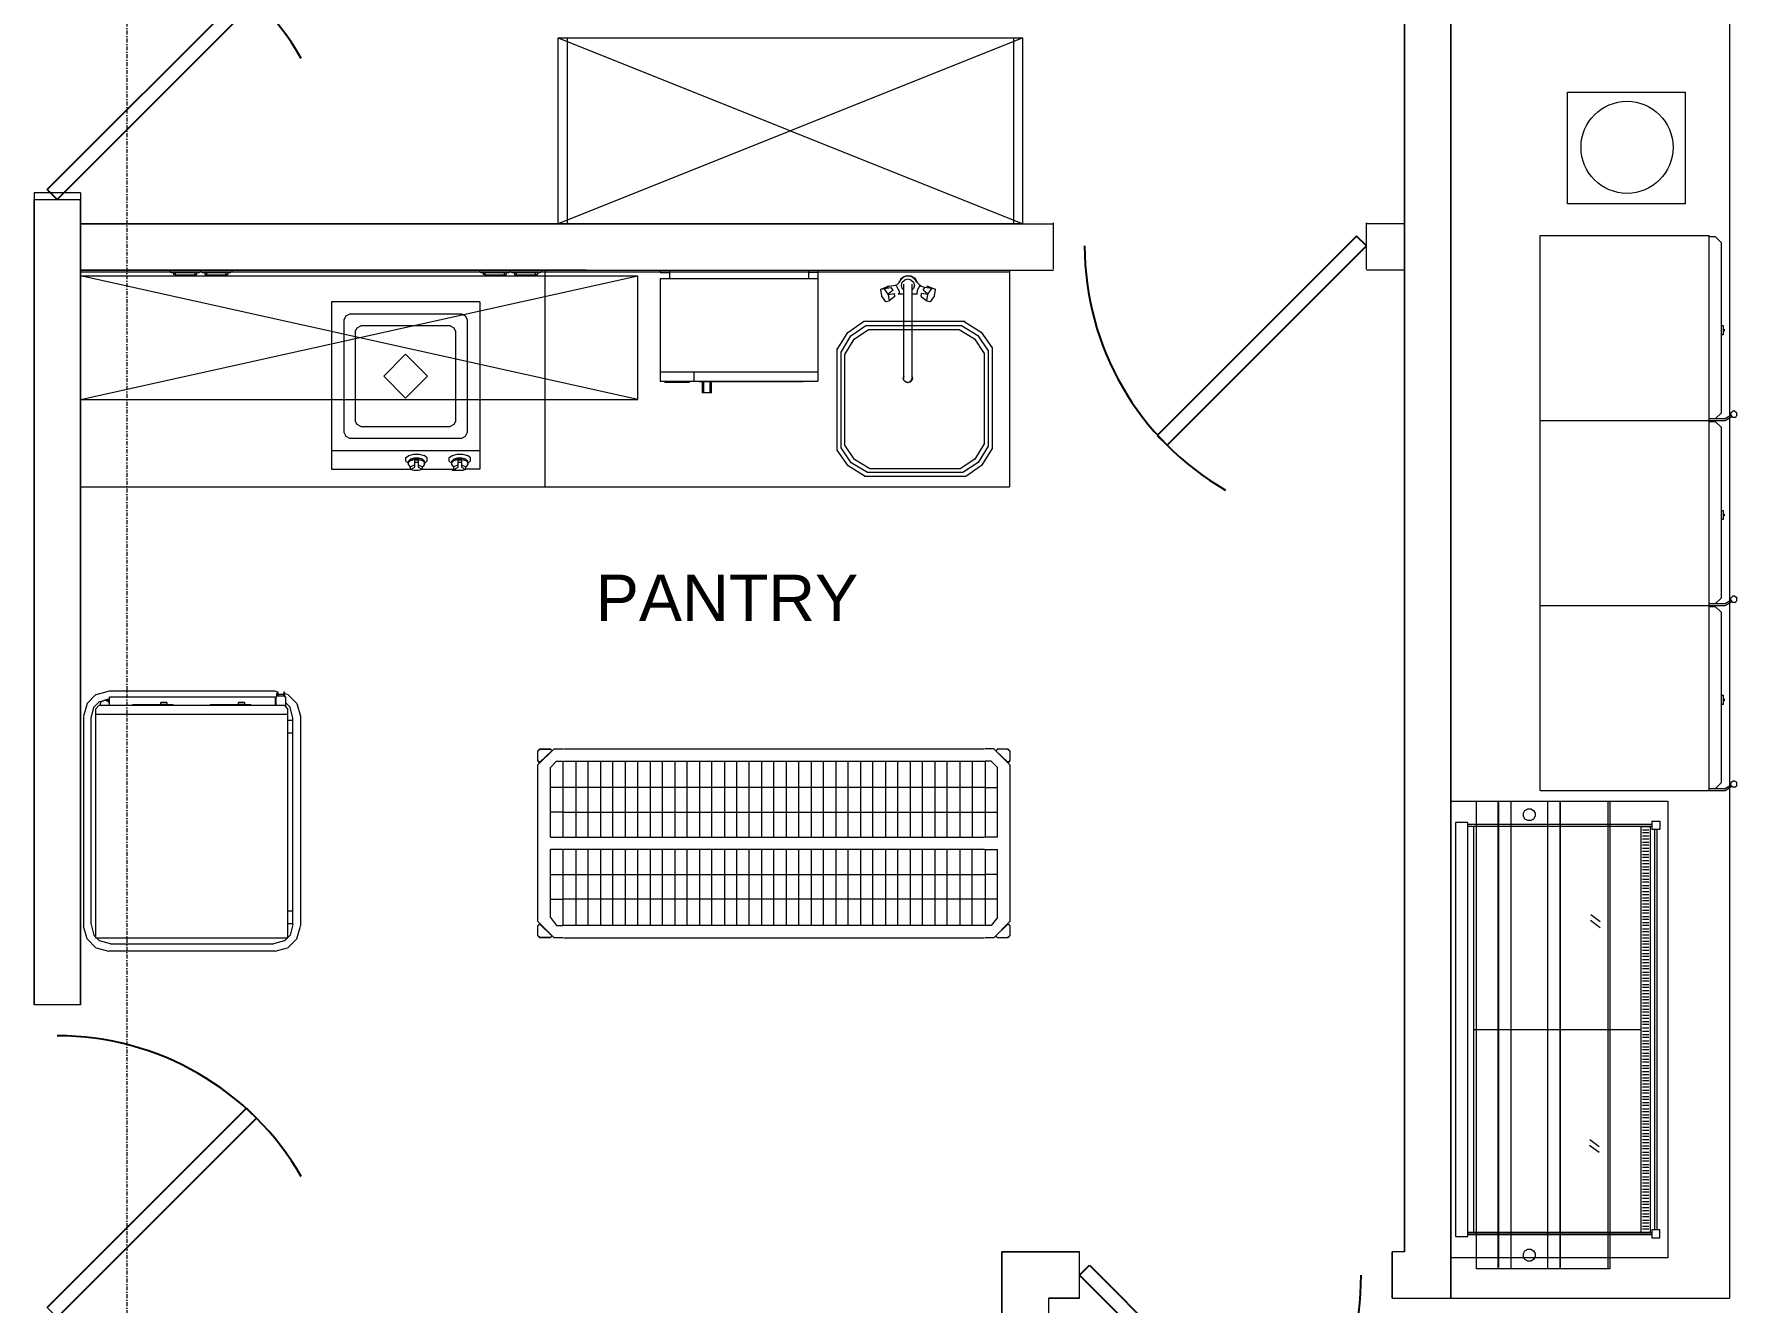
# Model space of a CAD drawing. Header units: millimetres. Extents: x -798 to 124478, y -405 to 121556.
# Drawn here: x 20378 to 25877, y 31794 to 35891 of the extents above; entities that cross this region are included whole.
import ezdxf

# ---------------------------------------------------------------- set-up
doc = ezdxf.new("R2010")
doc.units = ezdxf.units.MM
for name, pattern in [('AUSGEZOGEN', [0]), ('CENTER', [2, 1.25, -0.25, 0.25, -0.25]), ('Strichpunkt', [25.4, 12.7, -6.35, 0, -6.35])]:
    doc.linetypes.add(name, pattern=pattern)
for name, color, linetype, lineweight in [('A-AXES', 40, 'CENTER', 5), ('A-WALL-BRCK', 5, 'Continuous', 9), ('A-WALL-CONC', 4, 'Continuous', 13), ('TC-EQUIPMENT', 251, 'Continuous', 0)]:
    doc.layers.add(name, color=color, linetype=linetype, lineweight=lineweight)
doc.layers.add('K3-TEXT', color=174, linetype='AUSGEZOGEN')
doc.styles.get("Standard").update_dxf_attribs({"font": 'arial.ttf'})

# ---------------------------------------------------------------- blocks, each defined once
blk = doc.blocks.new('DOOR19')
blk.add_lwpolyline([(0, 0), (-0.7071, 0.7071), (-0.7425, 0.6718), (-0.0354, -0.0354)], close=True)
blk.add_arc((0, 0), 1, 120, 180)
blk = doc.blocks.new('оси 2')
at = {"layer": 'A-AXES', "linetype": 'Strichpunkt', "transparency": 33554687}
blk.add_line((2180096.7, -2332747.9), (2180096.7, -2402262.2), dxfattribs=at)

msp = doc.modelspace()

# ---------------------------------------------------------------- linework, layer by layer
at = {"linetype": 'AUSGEZOGEN'}
for p, q in [((20420.4, 35389.1), (21063.9, 36032.6)), ((21096.1, 36000.4), (20452.6, 35357)), ((20452.6, 35357), (20420.4, 35389.1)), ((24648.5, 35238.9), (24005, 34595.4)), ((24680.6, 35206.7), (24037.2, 34563.3)), ((24680.6, 35206.7), (24648.5, 35238.9)), ((24005, 34595.4), (24037.2, 34563.3)), ((20420.4, 31779.1), (21063.9, 32422.6)), ((21063.9, 32422.6), (21096.1, 32390.4)), ((21096.1, 32390.4), (20452.6, 31747)), ((23753.7, 31884.5), (23785.9, 31916.7)), ((23785.9, 31916.7), (24429.3, 31273.2)), ((24397.1, 31241.1), (23753.7, 31884.5))]:
    msp.add_line(p, q, dxfattribs=at)
for centre, start, end in [((20452.6, 35357), 30.0001, 90.0001), ((24680.6, 35206.7), 180, 240), ((20452.6, 31747), 30.0001, 90.0001), ((23753.7, 31884.5), 299.9998, 359.9998)]:
    msp.add_arc(centre, 910, start, end, dxfattribs=at)
at = {"layer": 'A-WALL-BRCK'}
for p, q in [((24953.7, 37428.6), (24953.7, 31809.5)), ((24953.7, 31809.5), (24953.7, 37428.6)), ((25853.7, 37428.6), (25853.7, 31809.5)), ((24803.7, 37278.6), (24803.7, 31959.5)), ((24803.7, 31959.5), (24803.7, 37278.6)), ((25853.7, 36428.6), (25853.7, 31809.5)), ((20377.6, 35378.6), (20377.6, 32757)), ((20527.6, 35378.6), (20527.6, 32757)), ((20377.6, 32757), (20377.6, 35357)), ((20377.6, 35357), (20527.6, 35357)), ((20527.6, 32757), (20527.6, 35357)), ((22160.6, 35278.6), (20527.6, 35278.6)), ((20527.6, 35278.6), (23670.6, 35278.6)), ((23670.6, 35131.7), (23670.6, 35281.7)), ((24680.6, 35131.7), (24680.6, 35281.7)), ((24803.7, 35278.6), (24680.6, 35278.6)), ((22160.6, 35128.6), (20527.6, 35128.6)), ((20527.6, 35128.6), (23670.6, 35128.6)), ((24803.7, 35128.6), (24680.6, 35128.6)), ((20527.6, 32757), (20377.6, 32757)), ((20527.6, 32757), (20377.6, 32757)), ((23753.7, 31959.5), (23503.7, 31959.5)), ((23503.7, 31959.5), (23503.7, 30809.5)), ((23503.7, 30707.9), (23503.7, 31959.5)), ((23503.7, 31959.5), (23753.7, 31959.5)), ((23753.7, 31809.5), (23753.7, 31959.5)), ((23753.7, 31809.5), (23753.7, 31959.5)), ((24803.7, 31959.5), (24763.7, 31959.5)), ((24763.7, 31809.5), (24763.7, 31959.5)), ((24803.7, 31959.5), (24763.7, 31959.5)), ((24763.7, 31959.5), (24763.7, 31809.5)), ((23753.7, 31809.5), (23653.7, 31809.5)), ((23653.7, 31809.5), (23653.7, 30809.5)), ((23653.7, 31809.5), (23653.7, 30718.4)), ((23653.7, 31809.5), (23753.7, 31809.5)), ((24763.7, 31809.5), (25853.7, 31809.5)), ((24763.7, 31809.5), (25853.7, 31809.5))]:
    msp.add_line(p, q, dxfattribs=at)
msp.add_lwpolyline([(20527.6, 35378.6), (20377.6, 35378.6)], dxfattribs=at)
at = {"layer": 'TC-EQUIPMENT'}
for p, q in [((22070.6, 35878.6), (23570.6, 35878.6)), ((22070.6, 35278.6), (22070.6, 35878.6)), ((23570.6, 35878.6), (22070.6, 35278.6)), ((22070.6, 35878.6), (23570.6, 35278.6)), ((22100.6, 35278.6), (22100.6, 35878.6)), ((23540.6, 35878.6), (23540.6, 35278.6)), ((23570.6, 35278.6), (23570.6, 35878.6)), ((25330.4, 35703.2), (25710.4, 35703.2)), ((25330.4, 35343.2), (25330.4, 35703.2)), ((25710.4, 35703.2), (25710.4, 35343.2)), ((25710.4, 35343.2), (25330.4, 35343.2)), ((23570.6, 35278.6), (22070.6, 35278.6)), ((25241.4, 33449.2), (25241.4, 35240.2)), ((25241.4, 35240.2), (25787.4, 35240.2)), ((25787.4, 33449.2), (25787.4, 35240.2)), ((25787.4, 35237.2), (25807.4, 35237.2)), ((25807.4, 35237.2), (25827.4, 35217.2)), ((25827.4, 34668.2), (25827.4, 35217.2)), ((20527.6, 34428.6), (20527.6, 35128.6)), ((20527.6, 35128.6), (23527.6, 35128.6)), ((20527.6, 35123.6), (23527.6, 35123.6)), ((20527.6, 35110.6), (22327.6, 35110.6)), ((22327.6, 34710.6), (20527.6, 35110.6)), ((20527.6, 34710.6), (22327.6, 35110.6)), ((20816.4, 35128.6), (20816.4, 35123.6)), ((20816.4, 35123.6), (20820.4, 35120.6)), ((20820.4, 35120.6), (20912.4, 35120.6)), ((20828.4, 35120.6), (20828.4, 35114.6)), ((20834.4, 35114.6), (20828.4, 35114.6)), ((20834.4, 35112.6), (20834.4, 35120.6)), ((20896.4, 35112.6), (20834.4, 35112.6)), ((20896.4, 35120.6), (20896.4, 35112.6)), ((20896.4, 35114.6), (20902.4, 35114.6)), ((20902.4, 35120.6), (20902.4, 35114.6)), ((20916.4, 35123.6), (20912.4, 35120.6)), ((20916.4, 35123.6), (20916.4, 35128.6)), ((20920.4, 35120.6), (20916.4, 35123.6)), ((20920.4, 35120.6), (21012.4, 35120.6)), ((20929.4, 35120.6), (20929.4, 35114.6)), ((20929.4, 35114.6), (20935.4, 35114.6)), ((20935.4, 35112.6), (20935.4, 35120.6)), ((20997.4, 35112.6), (20935.4, 35112.6)), ((20997.4, 35112.6), (20997.4, 35120.6)), ((20997.4, 35114.6), (21003.4, 35114.6)), ((21003.4, 35120.6), (21003.4, 35114.6)), ((21016.4, 35123.6), (21012.4, 35120.6)), ((21016.4, 35128.6), (21016.4, 35123.6)), ((21816.4, 35128.6), (21816.4, 35123.6)), ((21816.4, 35123.6), (21820.4, 35120.6)), ((21820.4, 35120.6), (21912.4, 35120.6)), ((21828.4, 35120.6), (21828.4, 35114.6)), ((21834.4, 35114.6), (21828.4, 35114.6)), ((21834.4, 35112.6), (21834.4, 35120.6)), ((21896.4, 35112.6), (21834.4, 35112.6)), ((21896.4, 35120.6), (21896.4, 35112.6)), ((21896.4, 35114.6), (21902.4, 35114.6)), ((21902.4, 35120.6), (21902.4, 35114.6)), ((21916.4, 35123.6), (21912.4, 35120.6)), ((21916.4, 35123.6), (21916.4, 35128.6)), ((21920.4, 35120.6), (21916.4, 35123.6)), ((21920.4, 35120.6), (22012.4, 35120.6)), ((21929.4, 35120.6), (21929.4, 35114.6)), ((21929.4, 35114.6), (21935.4, 35114.6)), ((21935.4, 35112.6), (21935.4, 35120.6)), ((21997.4, 35112.6), (21935.4, 35112.6)), ((21997.4, 35112.6), (21997.4, 35120.6)), ((21997.4, 35114.6), (22003.4, 35114.6)), ((22003.4, 35120.6), (22003.4, 35114.6)), ((22016.4, 35123.6), (22012.4, 35120.6)), ((22016.4, 35128.6), (22016.4, 35123.6)), ((22027.6, 35128.6), (22027.6, 34428.6)), ((22327.6, 34710.6), (22327.6, 35110.6)), ((22399.4, 35128.6), (22399.4, 35120.6)), ((22399.4, 35120.6), (22429.4, 35120.6)), ((22909.4, 35100.6), (22399.4, 35100.6)), ((22399.4, 35100.6), (22399.4, 34770.6)), ((22429.4, 35128.6), (22429.4, 35100.6)), ((22879.4, 35100.6), (22879.4, 35128.6)), ((22909.4, 35120.6), (22879.4, 35120.6)), ((22909.4, 35128.6), (22909.4, 34770.6)), ((23172.9, 35090.4), (23160.9, 35077.9)), ((23172.1, 35089.6), (23173.9, 35092.9)), ((23174.6, 35095.5), (23173.2, 35090.4)), ((23185.3, 35106.4), (23174.6, 35095.5)), ((23176.1, 35097.1), (23179.2, 35102.8)), ((23178.7, 35079.6), (23181.7, 35089.6)), ((23179.2, 35102.8), (23184.9, 35106)), ((23181.7, 35089.6), (23189.7, 35097.6)), ((23200, 35110.4), (23185.3, 35106.4)), ((23186.1, 35106.7), (23193.4, 35110.6)), ((23189.7, 35097.6), (23199.7, 35100.6)), ((23193.4, 35110.6), (23208.8, 35110.6)), ((23199.7, 35100.6), (23209.7, 35097.6)), ((23214.7, 35106.4), (23200, 35110.4)), ((23208.8, 35110.6), (23223, 35102.8)), ((23209.7, 35097.6), (23217.7, 35089.6)), ((23225.5, 35095.5), (23214.7, 35106.4)), ((23217.7, 35089.6), (23220.7, 35079.6)), ((23230.7, 35088.4), (23223, 35102.8)), ((23226.6, 35091.3), (23225.5, 35095.5)), ((23227.7, 35091.4), (23240.2, 35078.3)), ((23527.6, 35128.6), (23527.6, 34428.6)), ((23112.7, 35066.3), (23112.9, 35067.1)), ((23115.5, 35045.9), (23112.7, 35066.3)), ((23112.9, 35067.1), (23134.4, 35076)), ((23112.9, 35067.1), (23122.8, 35069.8)), ((23116, 35044.6), (23115.5, 35045.9)), ((23128.5, 35026.9), (23116, 35044.6)), ((23122.8, 35069.8), (23139.3, 35077.3)), ((23122.8, 35069.8), (23123.5, 35069.3)), ((23123.5, 35069.3), (23145.7, 35073)), ((23136.1, 35051.6), (23123.5, 35069.3)), ((23139.3, 35077.3), (23134.4, 35076)), ((23151.9, 35064.3), (23136.1, 35051.6)), ((23136.1, 35051.6), (23136.6, 35050.3)), ((23136.6, 35050.3), (23156.3, 35053.3)), ((23136.6, 35050.3), (23139.4, 35029.8)), ((23139.3, 35077.3), (23158.3, 35079.7)), ((23157.7, 35043.2), (23139.4, 35029.8)), ((23151.9, 35064.3), (23145.7, 35073)), ((23157.7, 35043.2), (23156.3, 35053.3)), ((23163.1, 35076.5), (23158.3, 35079.7)), ((23163.1, 35076.5), (23167.8, 35069.8)), ((23171.1, 35061.6), (23167.8, 35069.8)), ((23186.7, 35051.2), (23168.3, 35051.1)), ((23168.9, 35051.5), (23170, 35051.8)), ((23170.2, 35052.4), (23170, 35051.8)), ((23171.1, 35061.6), (23172.1, 35053.9)), ((23181.7, 35069.6), (23178.7, 35079.6)), ((23186.7, 35064.6), (23181.7, 35069.6)), ((23186.7, 34776.4), (23186.7, 35083.2)), ((23212.7, 35083.2), (23212.7, 34776.1)), ((23217.7, 35069.6), (23212.7, 35064.6)), ((23212.7, 35052.2), (23230.8, 35052.1)), ((23213.2, 35065.2), (23213.3, 35065.2)), ((23213.2, 35065.2), (23213.2, 35065.2)), ((23220.7, 35079.6), (23217.7, 35069.6)), ((23229.4, 35061.6), (23228.4, 35053.9)), ((23232.8, 35069.8), (23229.4, 35061.6)), ((23230.7, 35088.3), (23230.7, 35088.4)), ((23237.4, 35076.5), (23232.8, 35069.8)), ((23237.4, 35076.5), (23242.2, 35079.7)), ((23254.8, 35073), (23237.4, 35076.5)), ((23242.8, 35043.2), (23244.3, 35053.3)), ((23242.8, 35043.2), (23261.2, 35029.8)), ((23263.9, 35050.3), (23244.3, 35053.3)), ((23248.7, 35064.3), (23254.8, 35073)), ((23264.5, 35051.6), (23248.7, 35064.3)), ((23277, 35069.3), (23254.8, 35073)), ((23261.2, 35029.8), (23263.9, 35050.3)), ((23261.3, 35077.3), (23266.1, 35076)), ((23277.7, 35069.8), (23261.3, 35077.3)), ((23263.9, 35050.3), (23264.5, 35051.6)), ((23264.5, 35051.6), (23277, 35069.3)), ((23266.1, 35076), (23287.6, 35067.1)), ((23284.6, 35044.6), (23272, 35026.9)), ((23277, 35069.3), (23277.7, 35069.8)), ((23287.6, 35067.1), (23277.7, 35069.8)), ((23285.1, 35045.9), (23284.6, 35044.6)), ((23287.9, 35066.3), (23285.1, 35045.9)), ((23287.6, 35067.1), (23287.9, 35066.3)), ((21337.7, 35026.6), (21337.7, 34486.6)), ((21817.7, 35026.6), (21337.7, 35026.6)), ((21384.2, 34980.1), (21377.7, 34968.1)), ((21383.8, 34979.5), (21377.7, 34968.1)), ((21383.8, 34979.5), (21384.2, 34980.1)), ((21396.2, 34986.6), (21384.2, 34980.1)), ((21759.2, 34986.6), (21396.2, 34986.6)), ((21771.2, 34980.1), (21759.2, 34986.6)), ((21777.7, 34968.1), (21771.2, 34980.1)), ((21817.7, 35026.6), (21817.7, 34486.6)), ((23129.3, 35026.4), (23128.5, 35026.9)), ((23139.1, 35029), (23129.3, 35026.4)), ((23139.4, 35029.8), (23139.1, 35029)), ((23261.4, 35029), (23261.2, 35029.8)), ((23271.3, 35026.4), (23261.4, 35029)), ((23272, 35026.9), (23271.3, 35026.4)), ((21377.7, 34968.1), (21377.7, 34605.1)), ((21414.7, 34930.1), (21421.2, 34942.1)), ((21414.7, 34930.1), (21414.7, 34642.1)), ((21421.2, 34942.1), (21433.2, 34948.6)), ((21721.2, 34948.6), (21433.2, 34948.6)), ((21721.2, 34948.6), (21733.2, 34942.1)), ((21739.7, 34930.1), (21733.2, 34942.1)), ((21739.7, 34642.1), (21739.7, 34930.1)), ((21777.7, 34605.1), (21777.7, 34968.1)), ((22971.6, 34872.6), (23005.6, 34927.6)), ((23005.6, 34927.6), (23056.6, 34962.6)), ((23015.6, 34916.6), (23063.6, 34949.6)), ((23026.6, 34905.6), (23072.6, 34937.6)), ((23384.6, 34962.6), (23056.6, 34962.6)), ((23063.6, 34949.6), (23372.6, 34949.6)), ((23072.6, 34937.6), (23365.6, 34937.6)), ((23365.6, 34937.6), (23414.6, 34906.6)), ((23372.6, 34949.6), (23425.6, 34917.6)), ((23381.6, 34962.6), (23436.6, 34928.6)), ((23436.6, 34928.6), (23471.6, 34877.6)), ((25827.4, 34950.2), (25832.4, 34950.2)), ((25832.4, 34950.2), (25832.4, 34920.2)), ((25832.4, 34938.2), (25836.4, 34938.2)), ((25836.4, 34932.2), (25832.4, 34932.2)), ((25836.4, 34938.2), (25836.4, 34932.2)), ((22971.6, 34547.6), (22971.6, 34875.6)), ((22984.6, 34863.6), (23015.6, 34916.6)), ((22996.6, 34856.6), (23026.6, 34905.6)), ((23414.6, 34906.6), (23446.6, 34859.6)), ((23425.6, 34917.6), (23458.6, 34868.6)), ((23471.6, 34877.6), (23471.6, 34550.6)), ((25832.4, 34920.2), (25827.4, 34920.2)), ((21507, 34786.6), (21577.7, 34857.3)), ((21577.7, 34857.3), (21648.4, 34786.6)), ((22984.6, 34554.6), (22984.6, 34863.6)), ((22996.6, 34563.6), (22996.6, 34856.6)), ((23446.6, 34859.6), (23446.6, 34567.6)), ((23458.6, 34868.6), (23458.6, 34560.6)), ((21577.7, 34715.9), (21507, 34786.6)), ((21648.4, 34786.6), (21577.7, 34715.9)), ((22399.4, 34800.6), (22909.4, 34800.6)), ((22399.4, 34770.6), (22909.4, 34770.6)), ((22414.4, 34766.6), (22414.4, 34770.6)), ((22414.4, 34766.6), (22494.4, 34766.6)), ((22494.4, 34770.6), (22494.4, 34766.6)), ((22509.4, 34770.6), (22509.4, 34800.6)), ((22525.4, 34770.6), (22525.4, 34768.6)), ((22860.4, 34768.6), (22525.4, 34768.6)), ((22535.4, 34768.6), (22535.4, 34732.6)), ((22540.4, 34732.6), (22540.4, 34768.6)), ((22560.4, 34768.6), (22560.4, 34732.6)), ((22565.4, 34732.6), (22565.4, 34768.6)), ((22860.4, 34768.6), (22860.4, 34770.6)), ((23186.7, 34786.6), (23184.7, 34779.6)), ((23186.7, 34772.6), (23184.7, 34779.6)), ((23192.7, 34766.6), (23186.7, 34772.6)), ((23190.2, 34770.1), (23196.2, 34766.6)), ((23199.7, 34764.6), (23192.7, 34766.6)), ((23196.2, 34766.6), (23203.2, 34766.6)), ((23206.7, 34766.6), (23199.7, 34764.6)), ((23203.2, 34766.6), (23209.2, 34770.1)), ((23212.7, 34772.6), (23206.7, 34766.6)), ((23209.2, 34770.1), (23212.7, 34776.1)), ((23212.7, 34786.6), (23214.7, 34779.6)), ((23214.7, 34779.6), (23212.7, 34772.6)), ((20527.6, 34710.6), (22327.6, 34710.6)), ((22565.4, 34732.6), (22535.4, 34732.6)), ((25807.4, 34648.2), (25827.4, 34668.2)), ((25837.4, 34648.2), (25857.4, 34660.2)), ((25839.4, 34643.2), (25860.4, 34656.2)), ((25857.4, 34666.2), (25860.4, 34670.2)), ((25857.4, 34660.2), (25857.4, 34666.2)), ((25857.4, 34660.2), (25860.4, 34656.2)), ((25860.4, 34670.2), (25864.4, 34673.2)), ((25864.4, 34653.2), (25860.4, 34656.2)), ((25870.4, 34673.2), (25864.4, 34673.2)), ((25870.4, 34653.2), (25864.4, 34653.2)), ((25870.4, 34673.2), (25874.4, 34670.2)), ((25870.4, 34653.2), (25874.4, 34656.2)), ((25874.4, 34670.2), (25877.4, 34666.2)), ((25877.4, 34660.2), (25874.4, 34656.2)), ((25877.4, 34660.2), (25877.4, 34666.2)), ((21377.7, 34605.1), (21384.2, 34593.1)), ((21421.2, 34630.1), (21414.7, 34642.1)), ((21433.2, 34623.6), (21421.2, 34630.1)), ((21433.2, 34623.6), (21721.2, 34623.6)), ((21733.2, 34630.1), (21721.2, 34623.6)), ((21739.7, 34642.1), (21733.2, 34630.1)), ((21771.2, 34593.1), (21777.7, 34605.1)), ((25241.4, 34643.2), (25839.4, 34643.2)), ((25837.4, 34648.2), (25787.4, 34648.2)), ((25787.4, 34640.2), (25807.4, 34640.2)), ((25807.4, 34640.2), (25827.4, 34620.2)), ((25827.4, 34071.2), (25827.4, 34620.2)), ((21337.7, 34546.6), (21817.7, 34546.6)), ((21384.2, 34593.1), (21396.2, 34586.6)), ((21396.2, 34586.6), (21759.2, 34586.6)), ((21759.2, 34586.6), (21771.2, 34593.1)), ((21759.2, 34586.6), (21770.5, 34592.8)), ((21771.2, 34593.1), (21770.5, 34592.8)), ((23006.6, 34496.6), (22971.6, 34547.6)), ((23016.6, 34506.6), (22984.6, 34554.6)), ((23027.6, 34517.6), (22996.6, 34563.6)), ((23446.6, 34567.6), (23415.6, 34518.6)), ((23458.6, 34560.6), (23426.6, 34507.6)), ((23471.6, 34552.6), (23437.6, 34497.6)), ((21337.7, 34486.6), (21593.7, 34486.6)), ((21457.7, 34485.6), (21457.7, 34486.6)), ((21593.7, 34485.6), (21457.7, 34485.6)), ((21517.7, 34484.6), (21517.7, 34485.6)), ((21595.7, 34484.6), (21517.7, 34484.6)), ((21577.7, 34522.3), (21587.7, 34530.1)), ((21577.7, 34522.3), (21577.7, 34512.6)), ((21577.7, 34512.6), (21586.7, 34504.7)), ((21586.7, 34512), (21593.7, 34518.1)), ((21593.7, 34517.1), (21586.7, 34511)), ((21586.7, 34507.7), (21593.7, 34513.8)), ((21586.7, 34500.8), (21586.7, 34512)), ((21593.7, 34493.7), (21586.7, 34500.8)), ((21587.7, 34530.1), (21603.7, 34534.4)), ((21605.7, 34521.6), (21593.7, 34518.1)), ((21605.7, 34520.5), (21593.7, 34517.1)), ((21593.7, 34513.8), (21605.7, 34517.4)), ((21607.7, 34500.6), (21593.7, 34493.7)), ((21593.7, 34485.2), (21593.7, 34493.7)), ((21593.7, 34485.2), (21607.7, 34492.1)), ((21605.7, 34481.8), (21593.7, 34485.2)), ((21603.7, 34534.4), (21621.7, 34534.4)), ((21619.7, 34521.6), (21605.7, 34521.6)), ((21619.7, 34520.5), (21605.7, 34520.5)), ((21605.7, 34517.4), (21619.7, 34517.4)), ((21607.7, 34516.4), (21617.7, 34516.4)), ((21607.7, 34492.1), (21607.7, 34516.4)), ((21617.7, 34507.9), (21607.7, 34507.9)), ((21617.7, 34516.4), (21617.7, 34492.1)), ((21617.7, 34500.6), (21631.7, 34493.7)), ((21617.7, 34492.1), (21631.7, 34485.2)), ((21631.7, 34518.1), (21619.7, 34521.6)), ((21631.7, 34517.1), (21619.7, 34520.5)), ((21619.7, 34517.4), (21631.7, 34513.8)), ((21631.7, 34485.2), (21619.7, 34481.8)), ((21621.7, 34534.4), (21637.7, 34530.1)), ((21637.7, 34484.6), (21629.6, 34484.6)), ((21638.7, 34512), (21631.7, 34518.1)), ((21631.7, 34517.1), (21638.7, 34511)), ((21638.7, 34507.7), (21631.7, 34513.8)), ((21638.7, 34500.8), (21631.7, 34493.7)), ((21631.7, 34485.2), (21631.7, 34493.7)), ((21631.7, 34486.6), (21733.7, 34486.6)), ((21697.7, 34485.6), (21631.7, 34485.6)), ((21647.7, 34522.3), (21637.7, 34530.1)), ((21637.7, 34485.6), (21637.7, 34484.6)), ((21638.7, 34504.7), (21647.7, 34512.6)), ((21638.7, 34500.8), (21638.7, 34512)), ((21647.7, 34512.6), (21647.7, 34522.3)), ((21697.7, 34486.6), (21697.7, 34485.6)), ((21717.7, 34522.3), (21727.7, 34530.1)), ((21717.7, 34522.3), (21717.7, 34512.6)), ((21717.7, 34512.6), (21726.7, 34504.7)), ((21726.7, 34512), (21733.7, 34518.1)), ((21726.7, 34511), (21733.7, 34517.1)), ((21726.7, 34507.7), (21733.7, 34513.8)), ((21726.7, 34500.8), (21726.7, 34512)), ((21733.7, 34493.7), (21726.7, 34500.8)), ((21727.7, 34530.1), (21743.7, 34534.4)), ((21729.2, 34481.6), (21729.2, 34486.6)), ((21745.7, 34521.6), (21733.7, 34518.1)), ((21745.7, 34520.5), (21733.7, 34517.1)), ((21733.7, 34513.8), (21745.7, 34517.4)), ((21747.7, 34500.6), (21733.7, 34493.7)), ((21733.7, 34485.2), (21733.7, 34493.7)), ((21733.7, 34485.2), (21747.7, 34492.1)), ((21745.7, 34481.8), (21733.7, 34485.2)), ((21743.7, 34534.4), (21761.7, 34534.4)), ((21759.7, 34521.6), (21745.7, 34521.6)), ((21759.7, 34520.5), (21745.7, 34520.5)), ((21745.7, 34517.4), (21759.7, 34517.4)), ((21747.7, 34516.4), (21757.7, 34516.4)), ((21747.7, 34492.1), (21747.7, 34516.4)), ((21757.7, 34507.9), (21747.7, 34507.9)), ((21757.7, 34516.4), (21757.7, 34492.1)), ((21757.7, 34500.6), (21771.7, 34493.7)), ((21757.7, 34492.1), (21771.7, 34485.2)), ((21771.7, 34518.1), (21759.7, 34521.6)), ((21771.7, 34517.1), (21759.7, 34520.5)), ((21759.7, 34517.4), (21771.7, 34513.8)), ((21771.7, 34485.2), (21759.7, 34481.8)), ((21761.7, 34534.4), (21777.7, 34530.1)), ((21778.7, 34512), (21771.7, 34518.1)), ((21771.7, 34517.1), (21778.7, 34511)), ((21778.7, 34507.7), (21771.7, 34513.8)), ((21778.7, 34500.8), (21771.7, 34493.7)), ((21771.7, 34485.2), (21771.7, 34493.7)), ((21817.7, 34486.6), (21771.7, 34486.6)), ((21787.7, 34522.3), (21777.7, 34530.1)), ((21778.7, 34504.7), (21787.7, 34512.6)), ((21778.7, 34500.8), (21778.7, 34512)), ((21787.7, 34512.6), (21787.7, 34522.3)), ((23061.6, 34462.6), (23006.6, 34496.6)), ((23069.6, 34475.6), (23016.6, 34506.6)), ((23076.6, 34487.6), (23027.6, 34517.6)), ((23368.6, 34487.6), (23076.6, 34487.6)), ((23415.6, 34518.6), (23368.6, 34487.6)), ((23426.6, 34507.6), (23377.6, 34475.6)), ((23437.6, 34497.6), (23386.6, 34462.6)), ((21619.7, 34481.8), (21605.7, 34481.8)), ((21764.6, 34481.6), (21729.2, 34481.6)), ((21759.7, 34481.8), (21745.7, 34481.8)), ((21746.9, 34481.6), (21746.9, 34481.8)), ((21764.6, 34483.2), (21764.6, 34481.6)), ((23386.6, 34462.6), (23058.6, 34462.6)), ((23377.6, 34475.6), (23069.6, 34475.6)), ((20527.6, 34428.6), (23527.6, 34428.6)), ((25827.4, 34353.2), (25832.4, 34353.2)), ((25832.4, 34323.2), (25827.4, 34323.2)), ((25832.4, 34353.2), (25832.4, 34323.2)), ((25832.4, 34341.2), (25836.4, 34341.2)), ((25836.4, 34335.2), (25832.4, 34335.2)), ((25836.4, 34341.2), (25836.4, 34335.2)), ((25241.4, 34046.2), (25839.4, 34046.2)), ((25837.4, 34051.2), (25787.4, 34051.2)), ((25807.4, 34051.2), (25827.4, 34071.2)), ((25837.4, 34051.2), (25857.4, 34063.2)), ((25839.4, 34046.2), (25860.4, 34059.2)), ((25857.4, 34069.2), (25860.4, 34073.2)), ((25857.4, 34063.2), (25857.4, 34069.2)), ((25857.4, 34063.2), (25860.4, 34059.2)), ((25860.4, 34073.2), (25864.4, 34076.2)), ((25864.4, 34056.2), (25860.4, 34059.2)), ((25870.4, 34076.2), (25864.4, 34076.2)), ((25870.4, 34056.2), (25864.4, 34056.2)), ((25870.4, 34076.2), (25874.4, 34073.2)), ((25870.4, 34056.2), (25874.4, 34059.2)), ((25874.4, 34073.2), (25877.4, 34069.2)), ((25877.4, 34063.2), (25874.4, 34059.2)), ((25877.4, 34063.2), (25877.4, 34069.2)), ((25787.4, 34043.2), (25807.4, 34043.2)), ((25807.4, 34043.2), (25827.4, 34023.2)), ((25827.4, 33474.2), (25827.4, 34023.2)), ((20578.6, 33758.6), (20618.4, 33769.3)), ((21156.6, 33769.6), (20618.6, 33769.6)), ((21156.8, 33769.3), (21164.1, 33767.4)), ((20548.6, 33729.6), (20537.6, 33688.6)), ((20577.6, 33758.6), (20548.6, 33729.6)), ((20561.6, 33682.6), (20570.6, 33717.6)), ((20570.6, 33717.6), (20588.6, 33735.6)), ((20576.6, 33711.9), (20587.6, 33724.6)), ((20587.6, 33724.6), (21186.6, 33724.6)), ((20589.4, 33735.8), (20601.9, 33739.2)), ((20591.6, 33728.6), (20595.6, 33735.6)), ((20591.6, 33728.6), (20591.6, 33724.6)), ((20595.6, 33735.6), (20602.6, 33739.6)), ((20621.6, 33739.6), (20602.6, 33739.6)), ((20621.6, 33744.6), (20603.4, 33739.6)), ((20610.6, 33739.6), (20617.6, 33735.6)), ((20621.6, 33728.6), (20617.6, 33735.6)), ((20621.6, 33724.6), (20621.6, 33749.6)), ((21157.6, 33749.6), (20621.6, 33749.6)), ((20696.6, 33726.6), (20826.6, 33726.6)), ((20696.6, 33724.6), (20696.6, 33726.6)), ((20806.6, 33732.6), (20786.6, 33732.6)), ((20786.6, 33727.6), (20786.6, 33732.6)), ((20786.6, 33727.6), (20806.6, 33727.6)), ((20806.6, 33732.6), (20806.6, 33727.6)), ((20826.6, 33724.6), (20826.6, 33726.6)), ((20947.6, 33726.6), (21077.6, 33726.6)), ((20947.6, 33724.6), (20947.6, 33726.6)), ((21057.6, 33732.6), (21037.6, 33732.6)), ((21037.6, 33727.6), (21037.6, 33732.6)), ((21037.6, 33727.6), (21057.6, 33727.6)), ((21057.6, 33732.6), (21057.6, 33727.6)), ((21077.6, 33724.6), (21077.6, 33726.6)), ((21157.6, 33724.6), (21157.6, 33749.6)), ((21159.6, 33742.9), (21157.6, 33743.5)), ((21159.6, 33724.6), (21159.6, 33751.6)), ((21161.6, 33751.6), (21159.6, 33751.6)), ((21164.5, 33768.1), (21161.6, 33761.8)), ((21161.6, 33750.3), (21161.6, 33761.8)), ((21161.6, 33751.8), (21164.6, 33758.4)), ((21165.6, 33758.3), (21164.5, 33768.4)), ((21165.1, 33754.5), (21164.6, 33758.5)), ((21165.5, 33753.1), (21165.1, 33754.5)), ((21165.5, 33753.1), (21165.6, 33758.3)), ((21183.7, 33753.1), (21165.5, 33753.1)), ((21183.6, 33758.3), (21165.6, 33758.3)), ((21184.7, 33768.4), (21183.6, 33758.3)), ((21183.6, 33758.3), (21183.7, 33753.1)), ((21184.1, 33754.5), (21183.7, 33753.1)), ((21184.6, 33758.4), (21184.1, 33754.5)), ((21184.6, 33758.4), (21187.6, 33751.8)), ((21184.7, 33768.1), (21187.6, 33761.8)), ((21186.6, 33724.6), (21197.6, 33710.7)), ((21187.6, 33750.3), (21187.6, 33761.8)), ((21196.6, 33758.6), (21187.6, 33761.1)), ((21189.6, 33751.6), (21187.6, 33751.6)), ((21189.6, 33751.6), (21189.6, 33720.8)), ((21204.6, 33717.6), (21189.6, 33732.6)), ((21197.6, 33758.6), (21226.6, 33729.6)), ((21213.6, 33682.6), (21204.6, 33717.6)), ((21226.6, 33729.6), (21237.6, 33688.6)), ((25827.4, 33756.2), (25832.4, 33756.2)), ((25832.4, 33726.2), (25827.4, 33726.2)), ((25832.4, 33756.2), (25832.4, 33726.2)), ((25832.4, 33744.2), (25836.4, 33744.2)), ((25836.4, 33738.2), (25832.4, 33738.2)), ((25836.4, 33744.2), (25836.4, 33738.2)), ((20537.6, 33687.6), (20537.6, 33011.6)), ((20561.6, 33017.6), (20561.6, 33681.6)), ((20576.6, 32971.6), (20576.6, 33711.9)), ((21197.6, 33694.6), (20576.6, 33694.6)), ((21197.6, 32971.6), (21197.6, 33710.7)), ((21213.6, 33674.6), (21197.6, 33674.6)), ((21213.6, 33017.6), (21213.6, 33681.6)), ((21237.6, 33687.6), (21237.6, 33011.6)), ((21197.6, 33634.6), (21213.6, 33634.6)), ((22005.1, 33577.2), (22011.1, 33583.2)), ((22005.1, 33532), (22057.1, 33583.2)), ((22005.1, 33576.7), (22011.1, 33582.7)), ((22005.1, 33544.7), (22005.1, 33576.7)), ((22011.1, 33583.2), (22045.1, 33583.2)), ((22011.1, 33582.7), (22045.1, 33582.7)), ((22050.1, 33576.7), (22011.1, 33539.7)), ((22045.1, 33583.2), (22046.1, 33581.7)), ((22045.1, 33582.7), (22050.1, 33577.7)), ((22050.1, 33577.7), (22050.1, 33576.7)), ((22057.1, 33583.2), (22085.1, 33583.2)), ((22087.1, 33583.2), (23447.1, 33583.2)), ((23477.1, 33583.2), (23449.1, 33583.2)), ((23477.1, 33583.2), (23529.1, 33532)), ((23484.1, 33577.7), (23489.1, 33582.7)), ((23484.1, 33576.7), (23484.1, 33577.7)), ((23484.1, 33576.7), (23523.1, 33539.7)), ((23488.1, 33581.7), (23489.1, 33583.2)), ((23489.1, 33583.2), (23523.1, 33583.2)), ((23523.1, 33582.7), (23489.1, 33582.7)), ((23523.1, 33583.2), (23529.1, 33577.2)), ((23523.1, 33582.7), (23529.1, 33576.7)), ((23529.1, 33576.7), (23529.1, 33544.7)), ((22010.1, 33539.7), (22005.1, 33544.7)), ((22005.1, 33025.3), (22005.1, 33532)), ((22009.1, 33539.2), (22006.1, 33543.7)), ((22009.1, 33539.2), (22011.1, 33539.2)), ((22010.1, 33539.7), (22011.1, 33539.7)), ((22020.8, 33548.9), (22011.1, 33539.2)), ((22045.1, 33523), (22065.1, 33543)), ((22045.1, 33298.2), (22045.1, 33523)), ((22065.1, 33543), (22085.1, 33543)), ((22085.1, 33543), (22085.1, 33298.2)), ((22087.1, 33543), (23447.1, 33543)), ((22127.1, 33543), (22127.1, 33298.2)), ((22167.1, 33298.2), (22167.1, 33543)), ((22207.1, 33543), (22207.1, 33298.2)), ((22247.1, 33298.2), (22247.1, 33543)), ((22287.1, 33543), (22287.1, 33298.2)), ((22327.1, 33298.2), (22327.1, 33543)), ((22367.1, 33543), (22367.1, 33298.2)), ((22407.1, 33298.2), (22407.1, 33543)), ((22447.1, 33543), (22447.1, 33298.2)), ((22487.1, 33298.2), (22487.1, 33543)), ((22527.1, 33543), (22527.1, 33298.2)), ((22567.1, 33298.2), (22567.1, 33543)), ((22607.1, 33543), (22607.1, 33298.2)), ((22647.1, 33298.2), (22647.1, 33543)), ((22687.1, 33298.2), (22687.1, 33543)), ((22727.1, 33543), (22727.1, 33298.2)), ((22767.1, 33298.2), (22767.1, 33543)), ((22807.1, 33543), (22807.1, 33298.2)), ((22847.1, 33298.2), (22847.1, 33543)), ((22887.1, 33543), (22887.1, 33298.2)), ((22927.1, 33298.2), (22927.1, 33543)), ((22967.1, 33543), (22967.1, 33298.2)), ((23007.1, 33298.2), (23007.1, 33543)), ((23047.1, 33543), (23047.1, 33298.2)), ((23087.1, 33298.2), (23087.1, 33543)), ((23127.1, 33543), (23127.1, 33298.2)), ((23167.1, 33298.2), (23167.1, 33543)), ((23207.1, 33543), (23207.1, 33298.2)), ((23247.1, 33298.2), (23247.1, 33543)), ((23287.1, 33543), (23287.1, 33298.2)), ((23327.1, 33298.2), (23327.1, 33543)), ((23367.1, 33543), (23367.1, 33298.2)), ((23407.1, 33543), (23407.1, 33298.2)), ((23449.1, 33543), (23449.1, 33298.2)), ((23469.1, 33543), (23449.1, 33543)), ((23489.1, 33523), (23469.1, 33543)), ((23489.1, 33298.2), (23489.1, 33523)), ((23523.1, 33539.2), (23513.3, 33548.9)), ((23524.1, 33539.7), (23523.1, 33539.7)), ((23525.1, 33539.2), (23523.1, 33539.2)), ((23529.1, 33544.7), (23524.1, 33539.7)), ((23528.1, 33543.7), (23525.1, 33539.2)), ((23529.1, 33532), (23529.1, 33025.3)), ((22085.1, 33458.8), (22045.1, 33458.8)), ((23447.1, 33458.8), (22087.1, 33458.8)), ((23449.1, 33458.8), (23489.1, 33458.8)), ((25241.4, 33449.2), (25839.4, 33449.2)), ((25837.4, 33454.2), (25787.4, 33454.2)), ((25807.4, 33454.2), (25827.4, 33474.2)), ((25837.4, 33454.2), (25857.4, 33466.2)), ((25839.4, 33449.2), (25860.4, 33462.2)), ((25857.4, 33472.2), (25860.4, 33476.2)), ((25857.4, 33466.2), (25857.4, 33472.2)), ((25857.4, 33466.2), (25860.4, 33462.2)), ((25860.4, 33476.2), (25864.4, 33479.2)), ((25864.4, 33459.2), (25860.4, 33462.2)), ((25870.4, 33479.2), (25864.4, 33479.2)), ((25870.4, 33459.2), (25864.4, 33459.2)), ((25870.4, 33479.2), (25874.4, 33476.2)), ((25870.4, 33459.2), (25874.4, 33462.2)), ((25874.4, 33476.2), (25877.4, 33472.2)), ((25877.4, 33466.2), (25874.4, 33462.2)), ((25877.4, 33466.2), (25877.4, 33472.2)), ((24953.7, 31939.5), (24953.7, 33414.5)), ((24953.7, 33414.5), (25653.7, 33414.5)), ((25036.7, 31904.5), (25036.7, 33414.5)), ((25106.7, 31904.5), (25106.7, 33414.5)), ((25107, 33409.5), (25107, 31909.5)), ((25146.7, 33414.5), (25146.7, 31904.5)), ((25187.7, 33375.5), (25192.6, 33384.6)), ((25192.6, 33384.6), (25201.7, 33389.5)), ((25201.7, 33389.5), (25211.6, 33389.5)), ((25211.6, 33389.5), (25220.7, 33384.6)), ((25220.7, 33384.6), (25225.7, 33375.5)), ((25266.7, 31904.5), (25266.7, 33414.5)), ((25306.3, 33409.5), (25306.3, 31909.5)), ((25306.7, 31904.5), (25306.7, 33414.5)), ((25461.2, 31904.5), (25461.2, 33414.5)), ((25466.7, 33414.5), (25466.7, 31904.5)), ((25653.7, 33414.5), (25653.7, 31939.5)), ((22085.1, 33378.5), (22045.1, 33378.5)), ((22087.1, 33378.5), (23447.1, 33378.5)), ((23449.1, 33378.5), (23489.1, 33378.5)), ((24968.7, 33345.5), (24968.7, 32008.5)), ((25008.7, 33345.5), (24968.7, 33345.5)), ((25008.7, 32008.5), (25008.7, 33345.5)), ((25602.7, 33339.5), (25008.7, 33339.5)), ((25008.7, 33333.5), (25602.7, 33333.5)), ((25598.7, 33332), (25008.7, 33332)), ((25026.7, 33332), (25026.7, 32022)), ((25187.7, 33365.6), (25187.7, 33375.5)), ((25192.6, 33356.5), (25187.7, 33365.6)), ((25201.7, 33351.5), (25192.6, 33356.5)), ((25211.6, 33351.5), (25201.7, 33351.5)), ((25220.7, 33356.5), (25211.6, 33351.5)), ((25225.7, 33365.6), (25220.7, 33356.5)), ((25225.7, 33375.5), (25225.7, 33365.6)), ((25566.7, 33332), (25566.7, 32022)), ((25597.7, 33331.5), (25567.7, 33331.5)), ((25567.7, 32022.5), (25567.7, 33331.5)), ((25597.7, 32022.5), (25597.7, 33331.5)), ((25598.7, 32022), (25598.7, 33332)), ((25602.7, 33349.5), (25602.7, 33323.5)), ((25602.7, 33349.5), (25628.7, 33349.5)), ((25628.7, 33349.5), (25628.7, 33323.5)), ((22045.1, 33298.2), (22085.1, 33298.2)), ((22087.1, 33298.2), (23447.1, 33298.2)), ((23489.1, 33298.2), (23449.1, 33298.2)), ((25572.7, 33322), (25592.7, 33322)), ((25592.7, 33312.1), (25572.7, 33312.1)), ((25572.7, 33302), (25592.7, 33302)), ((25592.7, 33292), (25572.7, 33292)), ((25572.7, 33282.1), (25592.7, 33282.1)), ((25602.7, 33323.5), (25628.7, 33323.5)), ((25612.7, 32030.5), (25612.7, 33323.5)), ((25618.7, 33323.5), (25618.7, 32030.5)), ((22085.1, 33258.1), (22045.1, 33258.1)), ((22045.1, 33038.4), (22045.1, 33258.1)), ((22085.1, 33258.1), (22085.1, 33013.3)), ((23447.1, 33258.1), (22087.1, 33258.1)), ((22127.1, 33258.1), (22127.1, 33013.3)), ((22167.1, 33013.3), (22167.1, 33258.1)), ((22207.1, 33258.1), (22207.1, 33013.3)), ((22247.1, 33013.3), (22247.1, 33258.1)), ((22287.1, 33258.1), (22287.1, 33013.3)), ((22327.1, 33013.3), (22327.1, 33258.1)), ((22367.1, 33258.1), (22367.1, 33013.3)), ((22407.1, 33013.3), (22407.1, 33258.1)), ((22447.1, 33258.1), (22447.1, 33013.3)), ((22487.1, 33013.3), (22487.1, 33258.1)), ((22527.1, 33258.1), (22527.1, 33013.3)), ((22567.1, 33013.3), (22567.1, 33258.1)), ((22607.1, 33258.1), (22607.1, 33013.3)), ((22647.1, 33013.3), (22647.1, 33258.1)), ((22687.1, 33013.3), (22687.1, 33258.1)), ((22727.1, 33258.1), (22727.1, 33013.3)), ((22767.1, 33013.3), (22767.1, 33258.1)), ((22807.1, 33258.1), (22807.1, 33013.3)), ((22847.1, 33013.3), (22847.1, 33258.1)), ((22887.1, 33258.1), (22887.1, 33013.3)), ((22927.1, 33013.3), (22927.1, 33258.1)), ((22967.1, 33258.1), (22967.1, 33013.3)), ((23007.1, 33013.3), (23007.1, 33258.1)), ((23047.1, 33258.1), (23047.1, 33013.3)), ((23087.1, 33013.3), (23087.1, 33258.1)), ((23127.1, 33258.1), (23127.1, 33013.3)), ((23167.1, 33013.3), (23167.1, 33258.1)), ((23207.1, 33258.1), (23207.1, 33013.3)), ((23247.1, 33013.3), (23247.1, 33258.1)), ((23287.1, 33258.1), (23287.1, 33013.3)), ((23327.1, 33013.3), (23327.1, 33258.1)), ((23367.1, 33258.1), (23367.1, 33013.3)), ((23407.1, 33013.3), (23407.1, 33258.1)), ((23449.1, 33258.1), (23489.1, 33258.1)), ((23449.1, 33258.1), (23449.1, 33013.3)), ((23489.1, 33038.4), (23489.1, 33258.1)), ((25592.7, 33272.1), (25572.7, 33272.1)), ((25572.7, 33262.1), (25592.7, 33262.1)), ((25592.7, 33252.1), (25572.7, 33252.1)), ((25572.7, 33242.1), (25592.7, 33242.1)), ((25592.7, 33232.2), (25572.7, 33232.2)), ((25572.7, 33222.2), (25592.7, 33222.2)), ((22045.1, 33177.8), (22085.1, 33177.8)), ((22087.1, 33177.8), (23447.1, 33177.8)), ((23489.1, 33177.8), (23449.1, 33177.8)), ((25592.7, 33212.2), (25572.7, 33212.2)), ((25572.7, 33202.2), (25592.7, 33202.2)), ((25592.7, 33192.2), (25572.7, 33192.2)), ((25572.7, 33182.2), (25592.7, 33182.2)), ((25592.7, 33172.2), (25572.7, 33172.2)), ((25572.7, 33162.3), (25592.7, 33162.3)), ((25592.7, 33152.3), (25572.7, 33152.3)), ((25572.7, 33142.3), (25592.7, 33142.3)), ((25592.7, 33132.3), (25572.7, 33132.3)), ((25572.7, 33122.3), (25592.7, 33122.3)), ((25592.7, 33112.3), (25572.7, 33112.3)), ((21213.6, 33059.6), (21197.6, 33059.6)), ((22045.1, 33097.6), (22085.1, 33097.6)), ((23447.1, 33097.6), (22087.1, 33097.6)), ((23489.1, 33097.6), (23449.1, 33097.6)), ((25572.7, 33102.3), (25592.7, 33102.3)), ((25592.7, 33092.4), (25572.7, 33092.4)), ((25572.7, 33082.4), (25592.7, 33082.4)), ((25592.7, 33072.4), (25572.7, 33072.4)), ((25572.7, 33062.4), (25592.7, 33062.4)), ((20548.6, 32969.6), (20537.6, 33010.6)), ((20561.6, 33016.6), (20570.6, 32981.6)), ((21197.6, 33019.6), (21213.6, 33019.6)), ((21213.6, 33016.6), (21204.6, 32981.6)), ((21226.6, 32969.6), (21237.6, 33010.6)), ((22057.1, 32973.2), (22005.1, 33025.3)), ((22005.1, 33011.7), (22010.1, 33016.7)), ((22005.1, 32979.2), (22005.1, 33011.7)), ((22009.1, 33017.2), (22006.1, 33012.7)), ((22011.1, 33017.2), (22009.1, 33017.2)), ((22010.1, 33016.7), (22011.1, 33016.7)), ((22020.8, 33007.4), (22011.1, 33017.2)), ((22011.1, 33016.7), (22050.1, 32979.7)), ((22045.1, 33038.4), (22065.1, 33013.3)), ((22065.1, 33013.3), (22085.1, 33013.3)), ((23447.1, 33013.3), (22087.1, 33013.3)), ((23469.1, 33013.3), (23449.1, 33013.3)), ((23489.1, 33038.4), (23469.1, 33013.3)), ((23529.1, 33025.3), (23477.1, 32973.2)), ((23484.1, 32979.7), (23523.1, 33016.7)), ((23513.3, 33007.4), (23523.1, 33017.2)), ((23523.1, 33017.2), (23525.1, 33017.2)), ((23523.1, 33016.7), (23524.1, 33016.7)), ((23524.1, 33016.7), (23529.1, 33011.7)), ((23525.1, 33017.2), (23528.1, 33012.7)), ((23529.1, 33011.7), (23529.1, 32979.2)), ((25435.2, 33005.5), (25404.9, 33028.5)), ((25405.7, 33048.5), (25435.2, 33025.5)), ((25592.7, 33052.4), (25572.7, 33052.4)), ((25572.7, 33042.4), (25592.7, 33042.4)), ((25592.7, 33032.4), (25572.7, 33032.4)), ((25572.7, 33022.5), (25592.7, 33022.5)), ((25592.7, 33012.5), (25572.7, 33012.5)), ((25572.7, 33002.5), (25592.7, 33002.5)), ((20577.6, 32940.6), (20548.6, 32969.6)), ((20570.6, 32981.6), (20576.6, 32975.6)), ((21197.6, 32971.6), (20576.6, 32971.6)), ((20580.6, 32971.6), (20588.6, 32963.6)), ((20624.4, 32953.9), (20589.4, 32963.4)), ((20624.6, 32953.6), (21150.6, 32953.6)), ((21185.8, 32963.4), (21150.8, 32953.9)), ((21186.6, 32963.6), (21194.6, 32971.6)), ((21204.6, 32981.6), (21197.6, 32974.6)), ((21226.6, 32969.6), (21197.6, 32940.6)), ((22011.1, 32973.7), (22005.1, 32979.7)), ((22011.1, 32973.2), (22005.1, 32979.2)), ((22045.1, 32973.7), (22011.1, 32973.7)), ((22045.1, 32973.2), (22011.1, 32973.2)), ((22050.1, 32978.7), (22045.1, 32973.7)), ((22046.1, 32974.7), (22045.1, 32973.2)), ((22050.1, 32978.7), (22050.1, 32979.7)), ((22085.1, 32973.2), (22057.1, 32973.2)), ((22087.1, 32973.2), (23447.1, 32973.2)), ((23477.1, 32973.2), (23449.1, 32973.2)), ((23484.1, 32978.7), (23484.1, 32979.7)), ((23484.1, 32978.7), (23489.1, 32973.7)), ((23488.1, 32974.7), (23489.1, 32973.2)), ((23489.1, 32973.7), (23523.1, 32973.7)), ((23523.1, 32973.2), (23489.1, 32973.2)), ((23529.1, 32979.7), (23523.1, 32973.7)), ((23529.1, 32979.2), (23523.1, 32973.2)), ((25592.7, 32992.5), (25572.7, 32992.5)), ((25572.7, 32982.5), (25592.7, 32982.5)), ((25592.7, 32972.5), (25572.7, 32972.5)), ((25572.7, 32962.6), (25592.7, 32962.6)), ((25592.7, 32952.6), (25572.7, 32952.6)), ((20578.6, 32940.6), (20618.4, 32929.9)), ((21156.6, 32929.6), (20618.6, 32929.6)), ((21156.8, 32929.9), (21196.6, 32940.6)), ((25572.7, 32942.6), (25592.7, 32942.6)), ((25592.7, 32932.6), (25572.7, 32932.6)), ((25572.7, 32922.6), (25592.7, 32922.6)), ((25592.7, 32912.6), (25572.7, 32912.6)), ((25572.7, 32902.7), (25592.7, 32902.7)), ((25592.7, 32892.7), (25572.7, 32892.7)), ((25572.7, 32882.7), (25592.7, 32882.7)), ((25592.7, 32872.7), (25572.7, 32872.7)), ((25572.7, 32862.7), (25592.7, 32862.7)), ((25592.7, 32852.7), (25572.7, 32852.7)), ((25572.7, 32842.7), (25592.7, 32842.7)), ((25592.7, 32832.8), (25572.7, 32832.8)), ((25572.7, 32822.8), (25592.7, 32822.8)), ((25592.7, 32812.8), (25572.7, 32812.8)), ((25572.7, 32802.8), (25592.7, 32802.8)), ((25592.7, 32792.8), (25572.7, 32792.8)), ((25572.7, 32782.8), (25592.7, 32782.8)), ((25592.7, 32772.9), (25572.7, 32772.9)), ((25572.7, 32762.9), (25592.7, 32762.9)), ((25592.7, 32752.9), (25572.7, 32752.9)), ((25572.7, 32742.9), (25592.7, 32742.9)), ((25592.7, 32732.9), (25572.7, 32732.9)), ((25026.7, 32677), (25566.7, 32677)), ((25572.7, 32722.9), (25592.7, 32722.9)), ((25592.7, 32713), (25572.7, 32713)), ((25572.7, 32703), (25592.7, 32703)), ((25592.7, 32692.9), (25572.7, 32692.9)), ((25572.7, 32683), (25592.7, 32683)), ((25592.7, 32671), (25572.7, 32671)), ((25572.7, 32661.1), (25592.7, 32661.1)), ((25592.7, 32651), (25572.7, 32651)), ((25572.7, 32641), (25592.7, 32641)), ((25592.7, 32631.1), (25572.7, 32631.1)), ((25572.7, 32621.1), (25592.7, 32621.1)), ((25592.7, 32611.1), (25572.7, 32611.1)), ((25572.7, 32601.1), (25592.7, 32601.1)), ((25592.7, 32591.1), (25572.7, 32591.1)), ((25572.7, 32581.1), (25592.7, 32581.1)), ((25592.7, 32571.2), (25572.7, 32571.2)), ((25572.7, 32561.2), (25592.7, 32561.2)), ((25592.7, 32551.2), (25572.7, 32551.2)), ((25572.7, 32541.2), (25592.7, 32541.2)), ((25592.7, 32531.2), (25572.7, 32531.2)), ((25572.7, 32521.2), (25592.7, 32521.2)), ((25592.7, 32511.3), (25572.7, 32511.3)), ((25572.7, 32501.3), (25592.7, 32501.3)), ((25592.7, 32491.3), (25572.7, 32491.3)), ((25572.7, 32481.3), (25592.7, 32481.3)), ((25592.7, 32471.3), (25572.7, 32471.3)), ((25572.7, 32461.3), (25592.7, 32461.3)), ((25592.7, 32451.3), (25572.7, 32451.3)), ((25572.7, 32441.4), (25592.7, 32441.4)), ((25592.7, 32431.4), (25572.7, 32431.4)), ((25572.7, 32421.4), (25592.7, 32421.4)), ((25592.7, 32411.4), (25572.7, 32411.4)), ((25572.7, 32401.4), (25592.7, 32401.4)), ((25592.7, 32391.4), (25572.7, 32391.4)), ((25572.7, 32381.5), (25592.7, 32381.5)), ((25592.7, 32371.5), (25572.7, 32371.5)), ((25572.7, 32361.5), (25592.7, 32361.5)), ((25592.7, 32351.5), (25572.7, 32351.5)), ((25572.7, 32341.5), (25592.7, 32341.5)), ((25431.9, 32279.5), (25401.6, 32302.5)), ((25402.4, 32322.5), (25431.9, 32299.5)), ((25592.7, 32331.5), (25572.7, 32331.5)), ((25572.7, 32321.6), (25592.7, 32321.6)), ((25592.7, 32311.6), (25572.7, 32311.6)), ((25572.7, 32301.6), (25592.7, 32301.6)), ((25592.7, 32291.6), (25572.7, 32291.6)), ((25572.7, 32281.6), (25592.7, 32281.6)), ((25592.7, 32271.6), (25572.7, 32271.6)), ((25572.7, 32261.6), (25592.7, 32261.6)), ((25592.7, 32251.7), (25572.7, 32251.7)), ((25572.7, 32241.7), (25592.7, 32241.7)), ((25592.7, 32231.7), (25572.7, 32231.7)), ((25572.7, 32221.7), (25592.7, 32221.7)), ((25592.7, 32211.7), (25572.7, 32211.7)), ((25572.7, 32201.7), (25592.7, 32201.7)), ((25592.7, 32191.7), (25572.7, 32191.7)), ((25572.7, 32181.8), (25592.7, 32181.8)), ((25592.7, 32171.8), (25572.7, 32171.8)), ((25572.7, 32161.8), (25592.7, 32161.8)), ((25592.7, 32151.8), (25572.7, 32151.8)), ((25572.7, 32141.8), (25592.7, 32141.8)), ((25592.7, 32131.8), (25572.7, 32131.8)), ((25572.7, 32121.8), (25592.7, 32121.8)), ((25592.7, 32111.9), (25572.7, 32111.9)), ((25572.7, 32101.9), (25592.7, 32101.9)), ((25592.7, 32091.9), (25572.7, 32091.9)), ((25572.7, 32081.9), (25592.7, 32081.9)), ((25592.7, 32071.9), (25572.7, 32071.9)), ((25598.7, 32022), (25008.7, 32022)), ((25008.7, 32020.5), (25602.7, 32020.5)), ((25602.7, 32014.5), (25008.7, 32014.5)), ((25567.7, 32022.5), (25597.7, 32022.5)), ((25572.7, 32062), (25592.7, 32062)), ((25592.7, 32052), (25572.7, 32052)), ((25572.7, 32041.9), (25592.7, 32041.9)), ((25592.7, 32032), (25572.7, 32032)), ((25602.7, 32030.5), (25602.7, 32004.5)), ((25628.7, 32030.5), (25602.7, 32030.5)), ((25628.7, 32004.5), (25628.7, 32030.5)), ((24968.7, 32008.5), (25008.7, 32008.5)), ((25187.7, 31953.5), (25192.6, 31962.6)), ((25192.6, 31962.6), (25201.7, 31967.5)), ((25201.7, 31967.5), (25211.6, 31967.5)), ((25211.6, 31967.5), (25220.7, 31962.6)), ((25220.7, 31962.6), (25225.7, 31953.5)), ((25602.7, 32004.5), (25628.7, 32004.5)), ((25653.7, 31939.5), (24953.7, 31939.5)), ((25466.7, 31904.5), (25036.7, 31904.5)), ((25187.7, 31943.6), (25187.7, 31953.5)), ((25192.6, 31934.5), (25187.7, 31943.6)), ((25201.7, 31929.5), (25192.6, 31934.5)), ((25211.6, 31929.5), (25201.7, 31929.5)), ((25220.7, 31934.5), (25211.6, 31929.5)), ((25225.7, 31943.6), (25220.7, 31934.5)), ((25225.7, 31953.5), (25225.7, 31943.6))]:
    msp.add_line(p, q, dxfattribs=at)
msp.add_circle((25522.4, 35525.2), 148.6, dxfattribs=at)

# ---------------------------------------------------------------- block references
msp.add_blockref('оси 2', (-2159419.1, 2433624.2))
at = {"layer": 'A-WALL-CONC', "ltscale": 4, "xscale": 910, "yscale": 910, "zscale": 910, "rotation": 269.999999991732}
msp.add_blockref('DOOR19', (20452.6, 31747), dxfattribs=at)

# ---------------------------------------------------------------- texts
at = {"layer": 'K3-TEXT', "width": 0.9975}
msp.add_text('PANTRY', height=150, dxfattribs=at).set_placement((22191.7, 33995.5))

doc.saveas('drawing.dxf')
